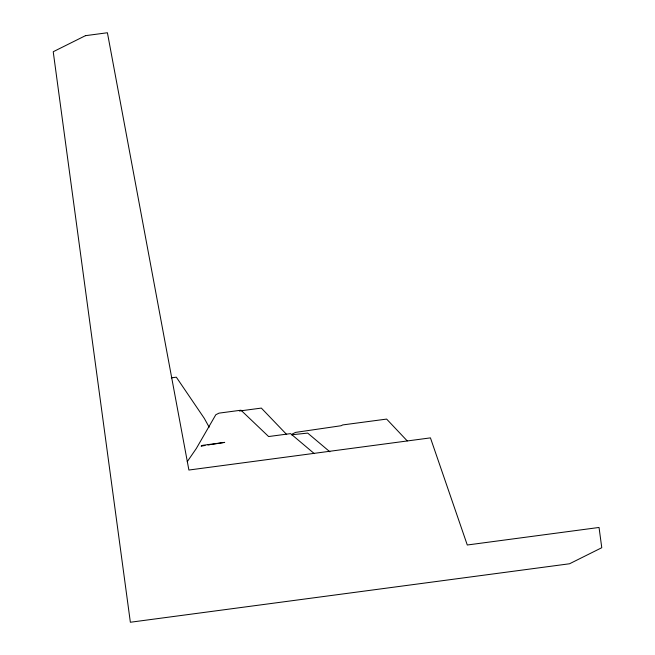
<?xml version="1.0" encoding="UTF-8"?>
<svg xmlns="http://www.w3.org/2000/svg" width="655" height="655" viewBox="0 0 655 655"><rect width="100%" height="100%" fill="white"/><g stroke="black" fill="none" stroke-linecap="round" stroke-linejoin="round"><path stroke-width="0.98" d="M187.24 461.677L196.295 448.528L215.806 414.738L219.024 413.133L240.983 410.21L268.624 436.541L290.583 433.618L314.285 453.612M292.343 433.995L295.569 432.39L341.099 425.734L342.712 424.931L386.63 419.085L407.222 440.889M205.064 445.49L201.134 446.112L202.747 445.31L224.706 442.387L211.933 444.409M208.003 445.032L209.968 444.72M171.34 377.853L176.334 377.182L204.245 418.283L209.174 427.183M239.378 411.012L261.337 408.09L286.653 434.486M291.426 434.797L307.703 433.102L329.883 451.811M85.453 35.673L53.227 51.737L130.361 622.25L569.547 563.767L601.773 547.711L599.038 527.463L467.285 545.001L430.441 437.876L188.894 470.036L107.412 32.75L85.453 35.673"/></g></svg>
